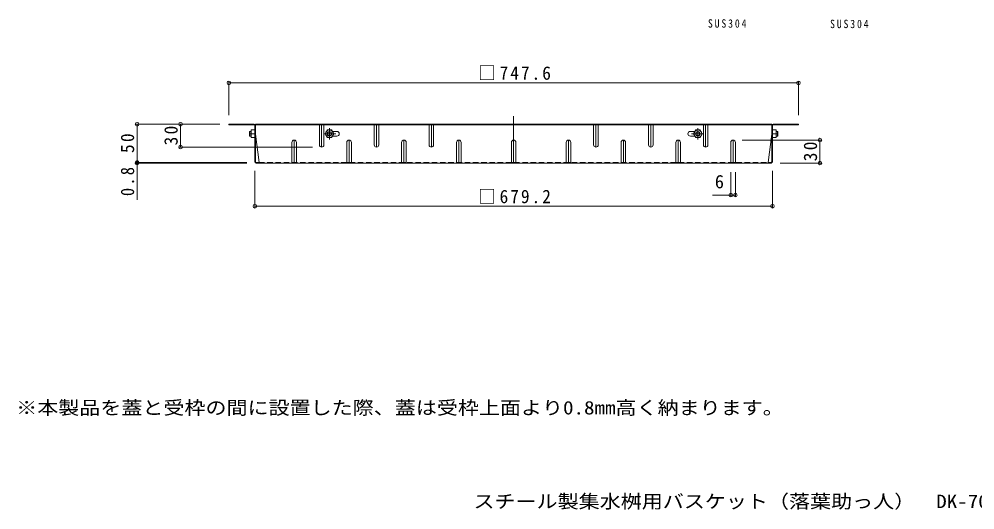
# Model space of a CAD drawing. Units: millimetres at full size, sheet at 1:6; some dimension numbers follow another scale. Extents: x -1077 to 1135, y -797 to 726.
# Drawn here: x -1077 to 177, y -797 to -153 of the extents above; entities that cross this region are included whole.
import ezdxf
from ezdxf.enums import TextEntityAlignment as Align

# ---------------------------------------------------------------- set-up
doc = ezdxf.new("R2010")
doc.units = ezdxf.units.MM
doc.header["$LTSCALE"] = 6
doc.header["$PDMODE"] = 32
doc.header["$PDSIZE"] = 4.8
for name, pattern in [('CHAIN1', [8, 5, -1, 1, -1]), ('CHAIN2', [12, 9, -1, 1, -1]), ('DASHED1', [1.8, 1.2, -0.6])]:
    doc.linetypes.add(name, pattern=pattern)
for name, color, linetype, lineweight in [('0-4_その他', 7, 'Continuous', 9), ('0-5_寸法', 7, 'Continuous', 9), ('0-7', 2, 'Continuous', 9), ('0-8', 2, 'Continuous', 9)]:
    doc.layers.add(name, color=color, linetype=linetype, lineweight=lineweight)
doc.layers.add('F-5_F-5ﾚｲﾔ', color=2, linetype='Continuous')
doc.styles.add('ＭＳ ゴシック', font='')
doc.styles.get('ＭＳ ゴシック').set_extended_font_data('MS Gothic')

msp = doc.modelspace()

# ---------------------------------------------------------------- linework, layer by layer
at = {"layer": '0-4_その他'}
for p, q in [((-802.135, -234.994), (-802.135, -279.113)), ((-802.135, -236.794), (-54.528, -236.794)), ((-54.528, -234.994), (-54.528, -279.113)), ((-924.399, -291.113), (-814.135, -291.113)), ((-922.599, -291.113), (-922.599, -341.113)), ((-865.447, -291.113), (-865.447, -321.113)), ((-24.465, -311.913), (-128.332, -311.913)), ((-26.265, -341.913), (-26.265, -311.913)), ((-867.247, -321.113), (-692.332, -321.113)), ((-924.399, -341.113), (-778.465, -341.113)), ((-924.399, -341.913), (-778.332, -341.913)), ((-922.599, -341.113), (-922.599, -390.297)), ((-24.465, -341.913), (-78.332, -341.913)), ((-767.932, -400.485), (-767.932, -352.313)), ((-143.332, -385.81), (-143.332, -353.913)), ((-137.332, -385.81), (-137.332, -353.913)), ((-88.732, -400.485), (-88.732, -352.313)), ((-167.301, -384.01), (-137.332, -384.01)), ((-767.932, -398.685), (-88.732, -398.685))]:
    msp.add_line(p, q, dxfattribs=at)
for p in [(-802.135, -236.794), (-54.528, -236.794), (-922.599, -291.113), (-865.447, -291.113), (-26.265, -311.913), (-865.447, -321.113), (-922.599, -341.113), (-922.599, -341.913), (-26.265, -341.913), (-143.332, -384.01), (-137.332, -384.01), (-767.932, -398.685), (-88.732, -398.685)]:
    msp.add_point(p, dxfattribs=at)
at = {"layer": '0-7', "linetype": 'CHAIN2'}
msp.add_line((-428.332, -280.54), (-428.332, -341.913), dxfattribs=at)
at = {"layer": '0-7'}
for p, q in [((-768.732, -291.113), (-802.135, -291.113)), ((-802.135, -291.113), (-802.135, -291.913)), ((-768.598, -291.913), (-802.135, -291.913)), ((-767.932, -340.313), (-767.932, -292.579)), ((-89.532, -291.113), (-767.132, -291.113)), ((-767.132, -340.446), (-767.132, -291.113)), ((-89.532, -291.913), (-767.132, -291.913)), ((-740.464, -291.113), (-740.464, -291.913)), ((-187.466, -291.113), (-187.466, -291.913)), ((-89.532, -340.446), (-89.532, -291.113)), ((-88.732, -340.313), (-88.732, -292.579)), ((-88.065, -291.913), (-54.528, -291.913)), ((-87.932, -291.113), (-54.528, -291.113)), ((-54.528, -291.113), (-54.528, -291.913)), ((-767.132, -304.113), (-762.519, -341.113)), ((-89.532, -304.113), (-94.144, -341.113)), ((-766.465, -341.113), (-762.519, -341.113)), ((-90.332, -341.913), (-766.332, -341.913)), ((-90.198, -341.113), (-94.144, -341.113))]:
    msp.add_line(p, q, dxfattribs=at)
at = {"layer": '0-7', "linetype": 'DASHED1'}
msp.add_line((-762.519, -341.113), (-94.144, -341.113), dxfattribs=at)
at = {"layer": '0-7'}
for centre, radius, start, end in [((-768.732, -292.713), 1.6, 0, 90), ((-768.598, -292.579), 0.667, 0, 90), ((-87.932, -292.713), 1.6, 90, 180), ((-88.065, -292.579), 0.667, 90, 180), ((-766.332, -340.313), 1.6, 180, 270), ((-766.465, -340.446), 0.667, 180, 270), ((-763.319, -341.113), 0.8, 270, 0), ((-93.344, -341.113), 0.8, 180, 270), ((-90.332, -340.313), 1.6, 270, 0), ((-90.198, -340.446), 0.667, 270, 0)]:
    msp.add_arc(centre, radius, start, end, dxfattribs=at)
at = {"layer": '0-8', "color": 3}
for p, q in [((-774.632, -300.613), (-775.132, -301.113)), ((-774.632, -306.613), (-774.632, -300.613)), ((-772.932, -300.613), (-774.632, -300.613)), ((-660.232, -300.513), (-666.171, -300.513)), ((-196.432, -300.513), (-190.492, -300.513)), ((-83.732, -300.613), (-82.032, -300.613)), ((-82.032, -306.613), (-82.032, -300.613)), ((-82.032, -300.613), (-81.532, -301.113)), ((-775.132, -306.113), (-775.132, -301.113)), ((-774.632, -306.613), (-775.132, -306.113)), ((-772.932, -306.613), (-774.632, -306.613)), ((-666.171, -306.713), (-660.232, -306.713)), ((-190.492, -306.713), (-196.432, -306.713)), ((-83.732, -306.613), (-82.032, -306.613)), ((-82.032, -306.613), (-81.532, -306.113)), ((-81.532, -306.113), (-81.532, -301.113))]:
    msp.add_line(p, q, dxfattribs=at)
at = {"layer": '0-8'}
for p, q in [((-772.932, -308.613), (-772.932, -298.613)), ((-767.932, -298.613), (-772.932, -298.613)), ((-683.332, -318.113), (-683.332, -291.913)), ((-677.332, -318.113), (-677.332, -291.913)), ((-675.882, -303.613), (-672.995, -298.613)), ((-667.268, -298.613), (-672.995, -298.613)), ((-664.382, -303.613), (-667.268, -298.613)), ((-611.332, -318.113), (-611.332, -291.913)), ((-605.332, -318.113), (-605.332, -291.913)), ((-539.332, -318.113), (-539.332, -291.913)), ((-533.332, -318.113), (-533.332, -291.913)), ((-323.332, -318.113), (-323.332, -291.913)), ((-317.332, -318.113), (-317.332, -291.913)), ((-251.332, -318.113), (-251.332, -291.913)), ((-245.332, -318.113), (-245.332, -291.913)), ((-192.282, -303.613), (-189.395, -298.613)), ((-189.395, -298.613), (-183.668, -298.613)), ((-180.782, -303.613), (-183.668, -298.613)), ((-179.332, -318.113), (-179.332, -291.913)), ((-173.332, -318.113), (-173.332, -291.913)), ((-88.732, -298.613), (-83.732, -298.613)), ((-83.732, -308.613), (-83.732, -298.613)), ((-767.932, -308.613), (-772.932, -308.613)), ((-767.932, -303.613), (-772.499, -303.613)), ((-675.882, -303.613), (-672.995, -308.613)), ((-180.782, -303.613), (-183.668, -308.613)), ((-88.732, -303.613), (-84.165, -303.613)), ((-88.732, -308.613), (-83.732, -308.613)), ((-719.332, -314.913), (-719.332, -341.913)), ((-713.332, -314.913), (-713.332, -341.913)), ((-647.332, -314.913), (-647.332, -341.913)), ((-641.332, -314.913), (-641.332, -341.913)), ((-575.332, -314.913), (-575.332, -341.913)), ((-569.332, -314.913), (-569.332, -341.913)), ((-503.332, -314.913), (-503.332, -341.913)), ((-497.332, -314.913), (-497.332, -341.913)), ((-431.332, -314.913), (-431.332, -341.913)), ((-425.332, -314.913), (-425.332, -341.913)), ((-359.332, -314.913), (-359.332, -341.913)), ((-353.332, -314.913), (-353.332, -341.913)), ((-287.332, -314.913), (-287.332, -341.913)), ((-281.332, -314.913), (-281.332, -341.913)), ((-215.332, -314.913), (-215.332, -341.913)), ((-209.332, -314.913), (-209.332, -341.913)), ((-143.332, -314.913), (-143.332, -341.913)), ((-137.332, -314.913), (-137.332, -341.913)), ((-713.332, -341.113), (-719.332, -341.113)), ((-641.332, -341.113), (-647.332, -341.113)), ((-569.332, -341.113), (-575.332, -341.113)), ((-497.332, -341.113), (-503.332, -341.113)), ((-425.332, -341.113), (-431.332, -341.113)), ((-353.332, -341.113), (-359.332, -341.113)), ((-281.332, -341.113), (-287.332, -341.113)), ((-209.332, -341.113), (-215.332, -341.113)), ((-137.332, -341.113), (-143.332, -341.113))]:
    msp.add_line(p, q, dxfattribs=at)
at = {"layer": '0-8', "linetype": 'DASHED1'}
for p, q in [((-683.332, -292.313), (-683.332, -291.113)), ((-677.332, -292.313), (-677.332, -291.113)), ((-611.332, -292.313), (-611.332, -291.113)), ((-605.332, -292.313), (-605.332, -291.113)), ((-539.332, -292.313), (-539.332, -291.113)), ((-533.332, -292.313), (-533.332, -291.113)), ((-323.332, -292.313), (-323.332, -291.113)), ((-317.332, -292.313), (-317.332, -291.113)), ((-251.332, -292.313), (-251.332, -291.113)), ((-245.332, -292.313), (-245.332, -291.113)), ((-179.332, -292.313), (-179.332, -291.113)), ((-173.332, -292.313), (-173.332, -291.113))]:
    msp.add_line(p, q, dxfattribs=at)
at = {"layer": '0-8', "linetype": 'CHAIN1'}
for p, q in [((-680.332, -291.113), (-680.332, -321.113)), ((-670.132, -296.243), (-670.132, -311.003)), ((-608.332, -291.113), (-608.332, -321.113)), ((-536.332, -291.113), (-536.332, -321.113)), ((-320.332, -291.113), (-320.332, -321.113)), ((-248.332, -291.113), (-248.332, -321.113)), ((-186.532, -296.243), (-186.532, -311.003)), ((-176.332, -291.113), (-176.332, -321.113)), ((-775.618, -303.613), (-772.556, -303.613)), ((-716.332, -311.913), (-716.332, -342.313)), ((-661.603, -303.613), (-678.111, -303.613)), ((-644.332, -311.913), (-644.332, -342.313)), ((-572.332, -311.913), (-572.332, -342.313)), ((-500.332, -311.913), (-500.332, -342.313)), ((-428.332, -311.913), (-428.332, -342.313)), ((-356.332, -311.913), (-356.332, -342.313)), ((-284.332, -311.913), (-284.332, -342.313)), ((-212.332, -311.913), (-212.332, -342.313)), ((-195.06, -303.613), (-178.552, -303.613)), ((-140.332, -311.913), (-140.332, -342.313)), ((-81.045, -303.613), (-84.107, -303.613))]:
    msp.add_line(p, q, dxfattribs=at)
at = {"layer": '0-8'}
for points in [[(-664.382, -303.613), (-667.268, -308.613), (-672.995, -308.613)], [(-192.282, -303.613), (-189.395, -308.613), (-183.668, -308.613)]]:
    msp.add_lwpolyline(points, dxfattribs=at)
for centre, radius in [((-670.132, -303.613), 5), ((-670.132, -303.613), 3), ((-186.532, -303.613), 5), ((-186.532, -303.613), 3), ((-670.132, -303.613), 2.458), ((-186.532, -303.613), 2.458)]:
    msp.add_circle(centre, radius, dxfattribs=at)
for centre, radius, start, end in [((-765.498, -301.113), 7.433, 160.34634, 199.65367), ((-91.165, -301.113), 7.433, 340.34633, 19.65366), ((-765.498, -306.113), 7.433, 160.34634, 199.65367), ((-716.332, -314.913), 3, 0, 180), ((-644.332, -314.913), 3, 0, 180), ((-572.332, -314.913), 3, 0, 180), ((-500.332, -314.913), 3, 0, 180), ((-428.332, -314.913), 3, 0, 180), ((-356.332, -314.913), 3, 0, 180), ((-284.332, -314.913), 3, 0, 180), ((-212.332, -314.913), 3, 0, 180), ((-140.332, -314.913), 3, 0, 180), ((-91.165, -306.113), 7.433, 340.34633, 19.65366), ((-680.332, -318.113), 3, 180, 0), ((-608.332, -318.113), 3, 180, 0), ((-536.332, -318.113), 3, 180, 0), ((-320.332, -318.113), 3, 180, 0), ((-248.332, -318.113), 3, 180, 0), ((-176.332, -318.113), 3, 180, 0)]:
    msp.add_arc(centre, radius, start, end, dxfattribs=at)
at = {"layer": '0-8', "color": 3}
for centre, start, end in [((-660.232, -303.613), 270, 90), ((-196.432, -303.613), 90, 270)]:
    msp.add_arc(centre, 3.1, start, end, dxfattribs=at)

# ---------------------------------------------------------------- texts
at = {"layer": '0-4_その他', "color": 2, "style": 'ＭＳ ゴシック'}
msp.add_text('6', height=17.6, dxfattribs=at).set_placement((-164.267, -380.41), align=Align.BOTTOM_LEFT)
at = {"layer": '0-4_その他', "color": 2, "char_height": 17.6, "attachment_point": 7, "style": 'ＭＳ ゴシック'}
for s, insert in [('\\T1.23;\\W0.95;□747.6', (-474.832, -233.194)), ('\\T1.23;\\W0.95;□679.2', (-474.832, -395.085))]:
    msp.add_mtext(s, dxfattribs=dict(at, insert=insert))
at = {"layer": '0-4_その他', "color": 2, "char_height": 17.6, "attachment_point": 7, "rotation": 90, "style": 'ＭＳ ゴシック'}
for s, insert in [('\\T1.27;\\W0.95;30', (-869.047, -318.863)), ('\\T1.27;\\W0.95;50', (-926.199, -328.863)), ('\\T1.27;\\W0.95;30', (-29.865, -339.663)), ('\\T1.27;\\W0.9;0.8', (-926.199, -385.302))]:
    msp.add_mtext(s, dxfattribs=dict(at, insert=insert))
at = {"layer": '0-5_寸法', "char_height": 11, "attachment_point": 7, "style": 'ＭＳ ゴシック'}
for insert in [(-173.318, -164.59), (-13.018, -165.192)]:
    msp.add_mtext('\\T1.39;\\W0.85;SUS304', dxfattribs=dict(at, insert=insert))
at = {"layer": 'F-5_F-5ﾚｲﾔ', "style": 'ＭＳ ゴシック', "width": 1.15}
for s, p in [('※本製品を蓋と受枠の間に設置した際、蓋は受枠上面より0.8mm高く納まります。', (-1081.274, -676.937)), ('スチール製集水桝用バスケット（落葉助っ人）\u3000DK-700-Z', (-481.05, -799.8))]:
    msp.add_text(s, height=17.6, dxfattribs=at).set_placement(p, align=Align.BOTTOM_LEFT)

doc.saveas('drawing.dxf')
